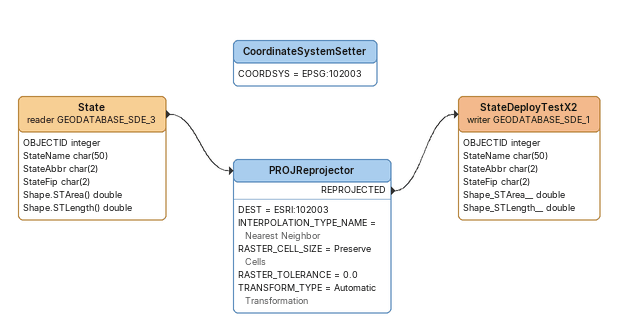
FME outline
State (reader GEODATABASE_SDE_3)
    attributes: OBJECTID integer, StateName char(50), StateAbbr char(2), StateFip char(2), Shape.STArea() double, Shape.STLength() double
    -> PROJReprojector
PROJReprojector
    DEST = ESRI:102003
    INTERPOLATION_TYPE_NAME = Nearest Neighbor
    RASTER_CELL_SIZE = Preserve Cells
    RASTER_TOLERANCE = 0.0
    TRANSFORM_TYPE = Automatic Transformation
    REPROJECTED -> StateDeployTestX2 (writer GEODATABASE_SDE_1)
StateDeployTestX2 (writer GEODATABASE_SDE_1)
    attributes: OBJECTID integer, StateName char(50), StateAbbr char(2), StateFip char(2), Shape_STArea__ double, Shape_STLength__ double
CoordinateSystemSetter
    COORDSYS = EPSG:102003
